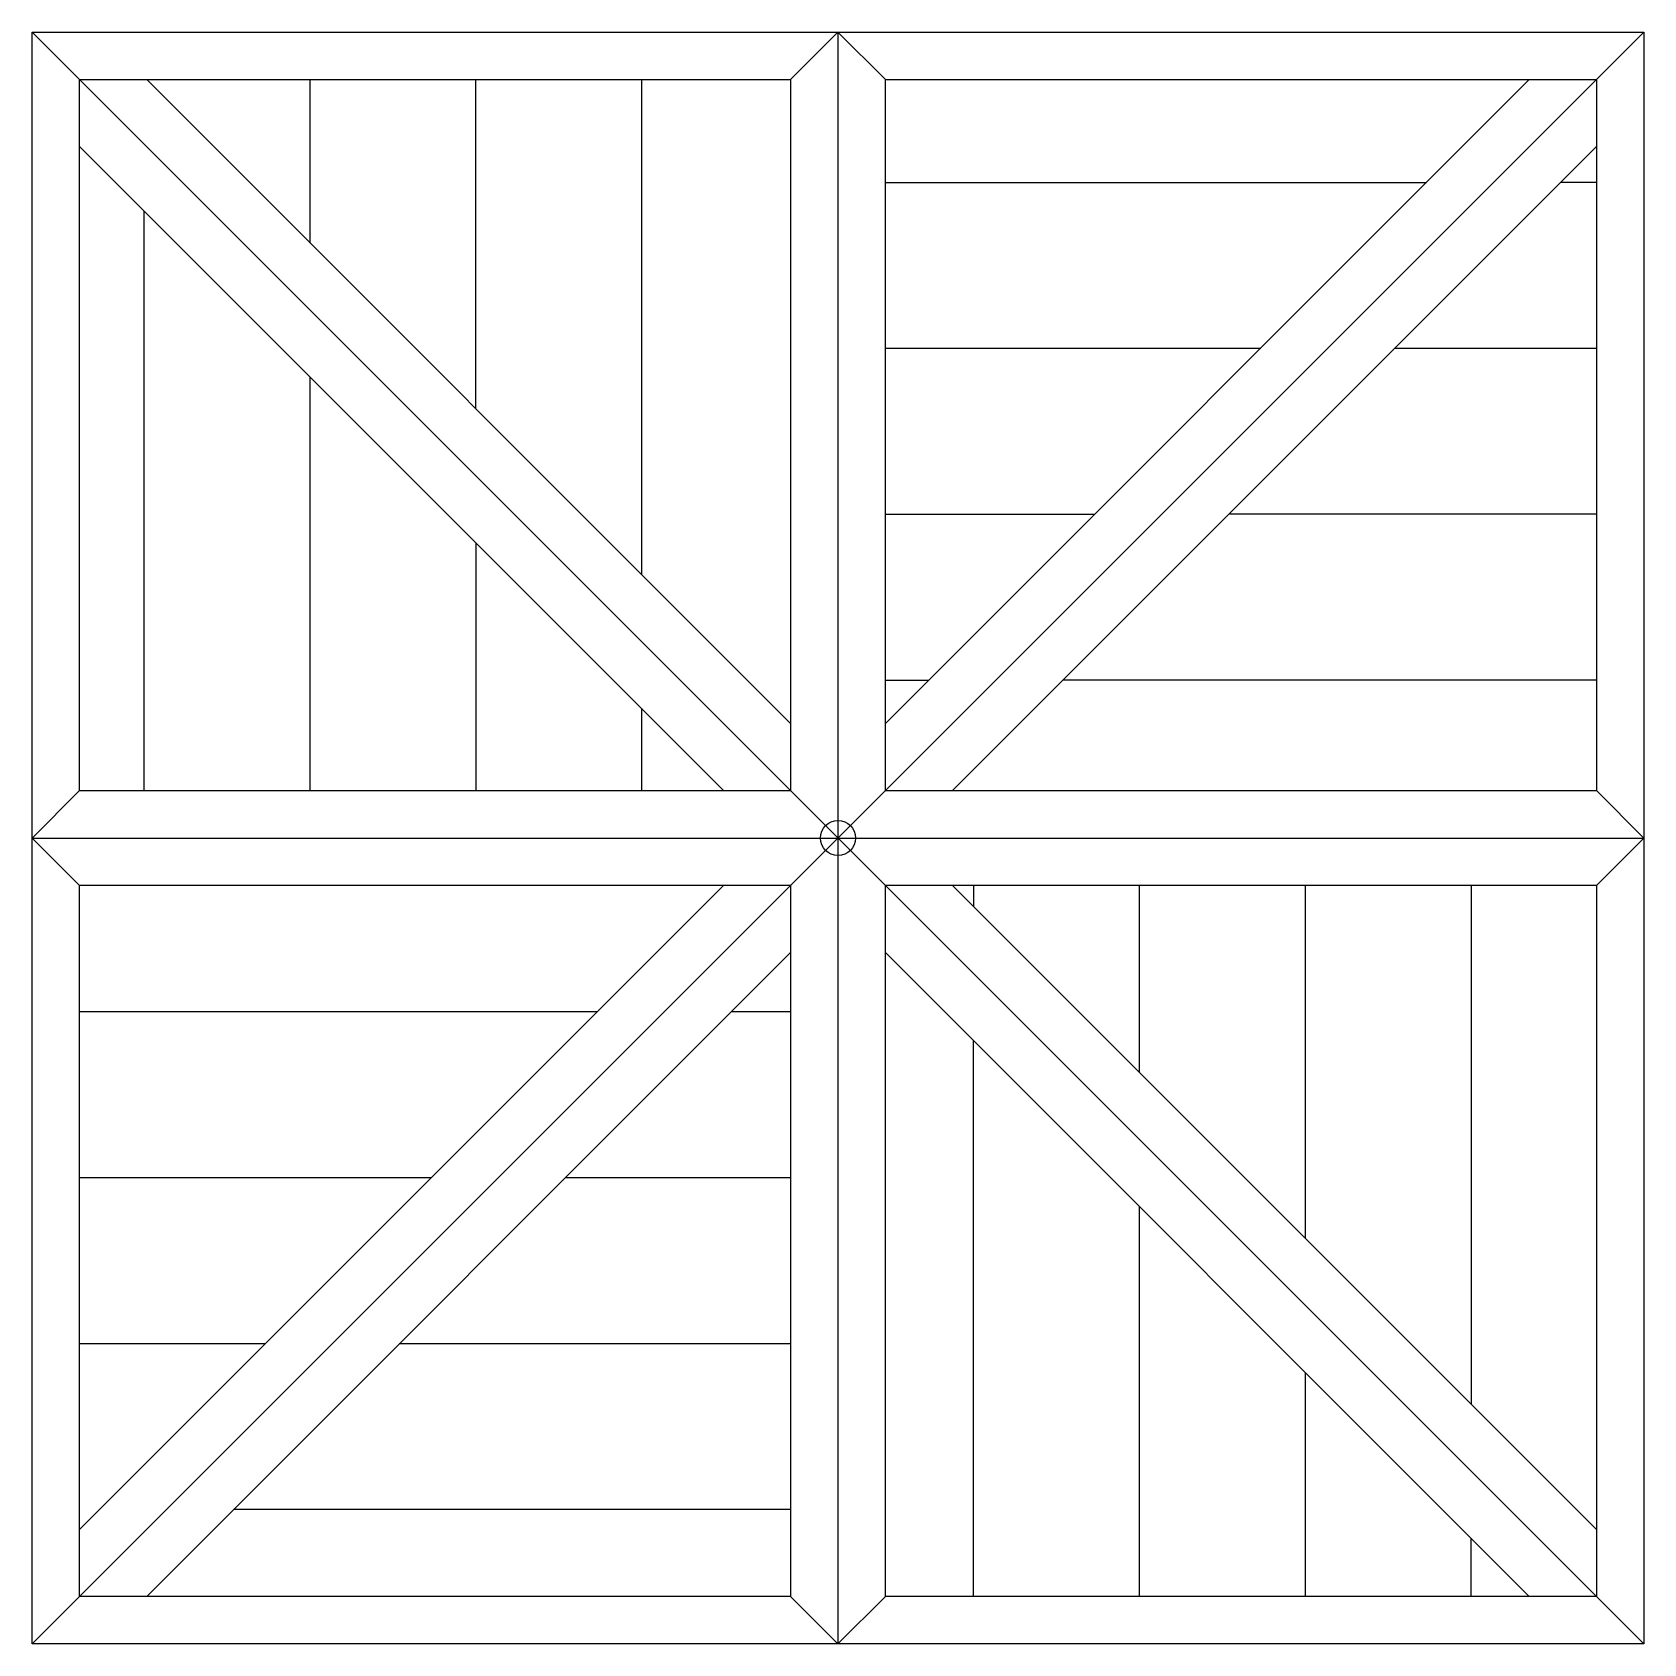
# Model space of a CAD drawing. Extents: x 163 to 503, y 1440 to 1780.
import ezdxf

# ---------------------------------------------------------------- set-up
doc = ezdxf.new("R2010")
doc.units = 0
doc.header["$LTSCALE"] = 10
doc.header["$MEASUREMENT"] = 0
for name, color, linetype in [('3', 3, 'CONTINUOUS'), ('4', 4, 'CONTINUOUS'), ('BH', 3, 'CONTINUOUS')]:
    doc.layers.add(name, color=color, linetype=linetype)
pattern_1 = [(90, (-138553.78, 15818.547), (-35, 7e-15), [])]

msp = doc.modelspace()

# ---------------------------------------------------------------- hatches: boundary and pattern name
at = {"layer": 'BH'}
h = msp.add_hatch(dxfattribs=at)
h.set_pattern_fill('ANSI31', color=256, scale=280, angle=135, style=0)
h.set_pattern_definition([(180, (-138553.78, 15818.547), (-7e-15, -35), [])])
h.paths.add_polyline_path([(342.6, 1765.25), (473.46, 1765.25), (342.6, 1634.39)])
h = msp.add_hatch(dxfattribs=at)
h.set_pattern_fill('ANSI31', color=256, scale=280, angle=45, style=0)
h.set_pattern_definition(pattern_1)
h.paths.add_polyline_path([(308.46, 1620.25), (177.6, 1751.11), (177.6, 1620.25)])
h = msp.add_hatch(dxfattribs=at)
h.set_pattern_fill('ANSI31', color=256, scale=280, angle=45, style=0)
h.set_pattern_definition(pattern_1)
h.paths.add_polyline_path([(356.75, 1600.25), (487.6, 1600.25), (487.6, 1469.39)])

# ---------------------------------------------------------------- linework, layer by layer
at = {"layer": '3'}
for p, q in [((162.6, 1780.25), (502.6, 1440.25)), ((162.6, 1440.25), (502.6, 1780.25)), ((332.6, 1780.25), (332.6, 1440.25)), ((162.6, 1610.25), (502.6, 1610.25))]:
    msp.add_line(p, q, dxfattribs=at)
at = {"layer": '4'}
for p, q in [((186.75, 1770.25), (322.6, 1634.39)), ((342.6, 1634.39), (478.46, 1770.25)), ((172.6, 1756.11), (308.46, 1620.25)), ((356.75, 1620.25), (492.6, 1756.11)), ((172.6, 1464.39), (308.46, 1600.25)), ((356.75, 1600.25), (492.6, 1464.39)), ((186.75, 1450.25), (322.6, 1586.11)), ((342.6, 1586.11), (478.46, 1450.25))]:
    msp.add_line(p, q, dxfattribs=at)
msp.add_lwpolyline([(162.6, 1780.25), (502.6, 1780.25), (502.6, 1440.25), (162.6, 1440.25)], close=True, dxfattribs=at)
for points in [[(342.6, 1770.25), (332.6, 1780.25), (322.6, 1770.25), (322.6, 1620.25)], [(342.6, 1620.25), (342.6, 1770.25), (332.6, 1780.25)], [(172.6, 1620.25), (172.6, 1770.25), (322.6, 1770.25)], [(342.6, 1770.25), (492.6, 1770.25), (492.6, 1620.25)], [(322.6, 1600.25), (172.6, 1600.25), (162.6, 1610.25), (172.6, 1620.25), (322.6, 1620.25)], [(342.6, 1620.25), (492.6, 1620.25), (502.6, 1610.25), (492.6, 1600.25), (342.6, 1600.25)], [(322.6, 1450.25), (172.6, 1450.25), (172.6, 1600.25)], [(322.6, 1600.25), (322.6, 1450.25), (332.6, 1440.25), (342.6, 1450.25), (342.6, 1600.25)], [(492.6, 1600.25), (492.6, 1450.25), (342.6, 1450.25)]]:
    msp.add_lwpolyline(points, dxfattribs=at)
at = {"layer": 'BH'}
for p, q in [((221.22, 1735.78), (221.22, 1770.25)), ((256.22, 1700.78), (256.22, 1770.25)), ((291.22, 1665.78), (291.22, 1770.25)), ((492.6, 1748.55), (485.04, 1748.55)), ((492.6, 1713.55), (450.04, 1713.55)), ((492.6, 1678.55), (415.04, 1678.55)), ((492.6, 1643.55), (380.04, 1643.55)), ((281.76, 1573.55), (172.6, 1573.55)), ((322.6, 1573.55), (310.04, 1573.55)), ((361.22, 1450.25), (361.22, 1567.49)), ((246.76, 1538.55), (172.6, 1538.55)), ((322.6, 1538.55), (275.04, 1538.55)), ((396.22, 1450.25), (396.22, 1532.49)), ((211.76, 1503.55), (172.6, 1503.55)), ((322.6, 1503.55), (240.04, 1503.55)), ((431.22, 1450.25), (431.22, 1497.49)), ((322.6, 1468.55), (205.04, 1468.55)), ((466.22, 1450.25), (466.22, 1462.49))]:
    msp.add_line(p, q, dxfattribs=at)
msp.add_circle((332.6, 1610.25), 3.72, dxfattribs=at)

doc.saveas('drawing.dxf')
